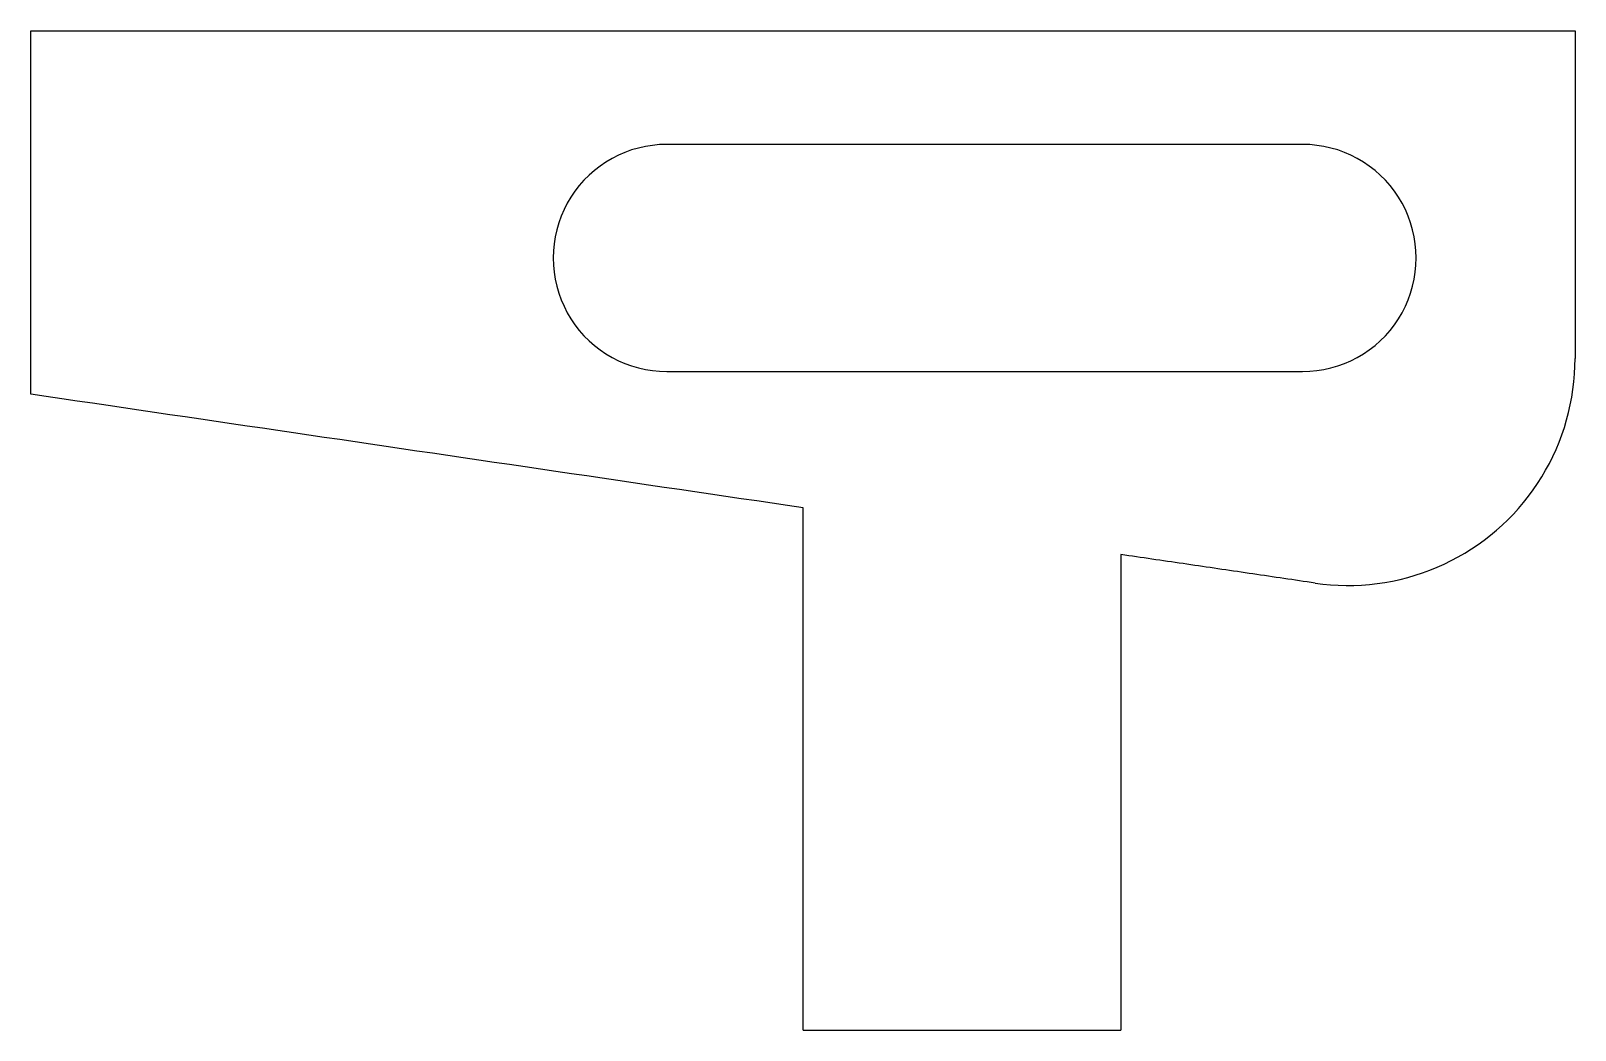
# Model space of a CAD drawing. Header units: metres. Extents: x -34 to 0, y -22 to 0.
import ezdxf

# ---------------------------------------------------------------- set-up
doc = ezdxf.new("R2010")
doc.units = ezdxf.units.M

msp = doc.modelspace()

# ---------------------------------------------------------------- linework, layer by layer
for points in [[(-34, 0), (-33.32, 0), (-32.64, 0), (-31.96, 0), (-31.28, 0), (-30.6, 0), (-29.92, 0), (-29.24, 0), (-28.56, 0), (-27.88, 0), (-27.2, 0), (-26.52, 0), (-25.84, 0), (-25.16, 0), (-24.48, 0), (-23.8, 0), (-23.12, 0), (-22.44, 0), (-21.76, 0), (-21.08, 0), (-20.4, 0), (-19.72, 0), (-19.04, 0), (-18.36, 0), (-17.68, 0), (-17, 0), (-16.32, 0), (-15.64, 0), (-14.96, 0), (-14.28, 0), (-13.6, 0), (-12.92, 0), (-12.24, 0), (-11.56, 0), (-10.88, 0), (-10.2, 0), (-9.52, 0), (-8.84, 0), (-8.16, 0), (-7.48, 0), (-6.8, 0), (-6.12, 0), (-5.44, 0), (-4.76, 0), (-4.08, 0), (-3.4, 0), (-2.72, 0), (-2.04, 0), (-1.36, 0), (-0.68, 0), (0, 0)], [(-34, -8), (-34, -7.84), (-34, -7.68), (-34, -7.52), (-34, -7.36), (-34, -7.2), (-34, -7.04), (-34, -6.88), (-34, -6.72), (-34, -6.56), (-34, -6.4), (-34, -6.24), (-34, -6.08), (-34, -5.92), (-34, -5.76), (-34, -5.6), (-34, -5.44), (-34, -5.28), (-34, -5.12), (-34, -4.96), (-34, -4.8), (-34, -4.64), (-34, -4.48), (-34, -4.32), (-34, -4.16), (-34, -4), (-34, -3.84), (-34, -3.68), (-34, -3.52), (-34, -3.36), (-34, -3.2), (-34, -3.04), (-34, -2.88), (-34, -2.72), (-34, -2.56), (-34, -2.4), (-34, -2.24), (-34, -2.08), (-34, -1.92), (-34, -1.76), (-34, -1.6), (-34, -1.44), (-34, -1.28), (-34, -1.12), (-34, -0.96), (-34, -0.8), (-34, -0.64), (-34, -0.48), (-34, -0.32), (-34, -0.16), (-34, 0)], [(0, 0), (0, -0.144), (0, -0.288), (0, -0.433), (0, -0.577), (0, -0.721), (0, -0.865), (0, -1.01), (0, -1.154), (0, -1.298), (0, -1.442), (0, -1.586), (0, -1.731), (0, -1.875), (0, -2.019), (0, -2.163), (0, -2.307), (0, -2.452), (0, -2.596), (0, -2.74), (0, -2.884), (0, -3.029), (0, -3.173), (0, -3.317), (0, -3.461), (0, -3.605), (0, -3.75), (0, -3.894), (0, -4.038), (0, -4.182), (0, -4.327), (0, -4.471), (0, -4.615), (0, -4.759), (0, -4.903), (0, -5.048), (0, -5.192), (0, -5.336), (0, -5.48), (0, -5.625), (0, -5.769), (0, -5.913), (0, -6.057), (0, -6.201), (0, -6.346), (0, -6.49), (0, -6.634), (0, -6.778), (0, -6.922), (0, -7.067), (0, -7.211)], [(0, 0), (0, -0.144), (0, -0.288), (0, -0.433), (0, -0.577), (0, -0.721), (0, -0.865), (0, -1.01), (0, -1.154), (0, -1.298), (0, -1.442), (0, -1.586), (0, -1.731), (0, -1.875), (0, -2.019), (0, -2.163), (0, -2.307), (0, -2.452), (0, -2.596), (0, -2.74), (0, -2.884), (0, -3.029), (0, -3.173), (0, -3.317), (0, -3.461), (0, -3.605), (0, -3.75), (0, -3.894), (0, -4.038), (0, -4.182), (0, -4.327), (0, -4.471), (0, -4.615), (0, -4.759), (0, -4.903), (0, -5.048), (0, -5.192), (0, -5.336), (0, -5.48), (0, -5.625), (0, -5.769), (0, -5.913), (0, -6.057), (0, -6.201), (0, -6.346), (0, -6.49), (0, -6.634), (0, -6.778), (0, -6.922), (0, -7.067), (0, -7.211)], [(-20, -2.5), (-20.157, -2.505), (-20.313, -2.52), (-20.468, -2.544), (-20.622, -2.579), (-20.773, -2.622), (-20.92, -2.676), (-21.064, -2.738), (-21.204, -2.809), (-21.34, -2.889), (-21.469, -2.977), (-21.594, -3.074), (-21.711, -3.178), (-21.822, -3.289), (-21.926, -3.406), (-22.023, -3.531), (-22.111, -3.66), (-22.191, -3.796), (-22.262, -3.936), (-22.324, -4.08), (-22.378, -4.227), (-22.421, -4.378), (-22.456, -4.532), (-22.48, -4.687), (-22.495, -4.843), (-22.5, -5), (-22.495, -5.157), (-22.48, -5.313), (-22.456, -5.468), (-22.421, -5.622), (-22.378, -5.773), (-22.324, -5.92), (-22.262, -6.064), (-22.191, -6.204), (-22.111, -6.34), (-22.023, -6.469), (-21.926, -6.594), (-21.822, -6.711), (-21.711, -6.822), (-21.594, -6.926), (-21.469, -7.023), (-21.34, -7.111), (-21.204, -7.191), (-21.064, -7.262), (-20.92, -7.324), (-20.773, -7.378), (-20.622, -7.421), (-20.468, -7.456), (-20.313, -7.48), (-20.157, -7.495), (-20, -7.5)], [(-20, -2.5), (-20.157, -2.505), (-20.313, -2.52), (-20.468, -2.544), (-20.622, -2.579), (-20.773, -2.622), (-20.92, -2.676), (-21.064, -2.738), (-21.204, -2.809), (-21.34, -2.889), (-21.469, -2.977), (-21.594, -3.074), (-21.711, -3.178), (-21.822, -3.289), (-21.926, -3.406), (-22.023, -3.531), (-22.111, -3.66), (-22.191, -3.796), (-22.262, -3.936), (-22.324, -4.08), (-22.378, -4.227), (-22.421, -4.378), (-22.456, -4.532), (-22.48, -4.687), (-22.495, -4.843), (-22.5, -5), (-22.495, -5.157), (-22.48, -5.313), (-22.456, -5.468), (-22.421, -5.622), (-22.378, -5.773), (-22.324, -5.92), (-22.262, -6.064), (-22.191, -6.204), (-22.111, -6.34), (-22.023, -6.469), (-21.926, -6.594), (-21.822, -6.711), (-21.711, -6.822), (-21.594, -6.926), (-21.469, -7.023), (-21.34, -7.111), (-21.204, -7.191), (-21.064, -7.262), (-20.92, -7.324), (-20.773, -7.378), (-20.622, -7.421), (-20.468, -7.456), (-20.313, -7.48), (-20.157, -7.495), (-20, -7.5)], [(-6, -2.5), (-6.28, -2.5), (-6.56, -2.5), (-6.84, -2.5), (-7.12, -2.5), (-7.4, -2.5), (-7.68, -2.5), (-7.96, -2.5), (-8.24, -2.5), (-8.52, -2.5), (-8.8, -2.5), (-9.08, -2.5), (-9.36, -2.5), (-9.64, -2.5), (-9.92, -2.5), (-10.2, -2.5), (-10.48, -2.5), (-10.76, -2.5), (-11.04, -2.5), (-11.32, -2.5), (-11.6, -2.5), (-11.88, -2.5), (-12.16, -2.5), (-12.44, -2.5), (-12.72, -2.5), (-13, -2.5), (-13.28, -2.5), (-13.56, -2.5), (-13.84, -2.5), (-14.12, -2.5), (-14.4, -2.5), (-14.68, -2.5), (-14.96, -2.5), (-15.24, -2.5), (-15.52, -2.5), (-15.8, -2.5), (-16.08, -2.5), (-16.36, -2.5), (-16.64, -2.5), (-16.92, -2.5), (-17.2, -2.5), (-17.48, -2.5), (-17.76, -2.5), (-18.04, -2.5), (-18.32, -2.5), (-18.6, -2.5), (-18.88, -2.5), (-19.16, -2.5), (-19.44, -2.5), (-19.72, -2.5), (-20, -2.5)], [(-6, -7.5), (-5.843, -7.495), (-5.687, -7.48), (-5.532, -7.456), (-5.378, -7.421), (-5.227, -7.378), (-5.08, -7.324), (-4.936, -7.262), (-4.796, -7.191), (-4.66, -7.111), (-4.531, -7.023), (-4.406, -6.926), (-4.289, -6.822), (-4.178, -6.711), (-4.074, -6.594), (-3.977, -6.469), (-3.889, -6.34), (-3.809, -6.204), (-3.738, -6.064), (-3.676, -5.92), (-3.622, -5.773), (-3.579, -5.622), (-3.544, -5.468), (-3.52, -5.313), (-3.505, -5.157), (-3.5, -5), (-3.505, -4.843), (-3.52, -4.687), (-3.544, -4.532), (-3.579, -4.378), (-3.622, -4.227), (-3.676, -4.08), (-3.738, -3.936), (-3.809, -3.796), (-3.889, -3.66), (-3.977, -3.531), (-4.074, -3.406), (-4.178, -3.289), (-4.289, -3.178), (-4.406, -3.074), (-4.531, -2.977), (-4.66, -2.889), (-4.796, -2.809), (-4.936, -2.738), (-5.08, -2.676), (-5.227, -2.622), (-5.378, -2.579), (-5.532, -2.544), (-5.687, -2.52), (-5.843, -2.505), (-6, -2.5)], [(-6, -7.5), (-5.843, -7.495), (-5.687, -7.48), (-5.532, -7.456), (-5.378, -7.421), (-5.227, -7.378), (-5.08, -7.324), (-4.936, -7.262), (-4.796, -7.191), (-4.66, -7.111), (-4.531, -7.023), (-4.406, -6.926), (-4.289, -6.822), (-4.178, -6.711), (-4.074, -6.594), (-3.977, -6.469), (-3.889, -6.34), (-3.809, -6.204), (-3.738, -6.064), (-3.676, -5.92), (-3.622, -5.773), (-3.579, -5.622), (-3.544, -5.468), (-3.52, -5.313), (-3.505, -5.157), (-3.5, -5), (-3.505, -4.843), (-3.52, -4.687), (-3.544, -4.532), (-3.579, -4.378), (-3.622, -4.227), (-3.676, -4.08), (-3.738, -3.936), (-3.809, -3.796), (-3.889, -3.66), (-3.977, -3.531), (-4.074, -3.406), (-4.178, -3.289), (-4.289, -3.178), (-4.406, -3.074), (-4.531, -2.977), (-4.66, -2.889), (-4.796, -2.809), (-4.936, -2.738), (-5.08, -2.676), (-5.227, -2.622), (-5.378, -2.579), (-5.532, -2.544), (-5.687, -2.52), (-5.843, -2.505), (-6, -2.5)], [(-5.727, -12.158), (-5.557, -12.18), (-5.386, -12.196), (-5.215, -12.206), (-5.043, -12.211), (-4.872, -12.209), (-4.7, -12.202), (-4.529, -12.189), (-4.358, -12.17), (-4.189, -12.145), (-4.02, -12.114), (-3.852, -12.077), (-3.686, -12.035), (-3.521, -11.987), (-3.358, -11.933), (-3.196, -11.874), (-3.037, -11.81), (-2.881, -11.74), (-2.726, -11.664), (-2.575, -11.583), (-2.426, -11.498), (-2.281, -11.407), (-2.138, -11.311), (-1.999, -11.21), (-1.864, -11.105), (-1.732, -10.995), (-1.604, -10.881), (-1.48, -10.762), (-1.36, -10.639), (-1.244, -10.512), (-1.133, -10.381), (-1.027, -10.246), (-0.925, -10.108), (-0.828, -9.967), (-0.736, -9.822), (-0.649, -9.674), (-0.567, -9.523), (-0.49, -9.369), (-0.418, -9.213), (-0.352, -9.055), (-0.292, -8.894), (-0.237, -8.732), (-0.187, -8.567), (-0.144, -8.401), (-0.106, -8.234), (-0.074, -8.065), (-0.047, -7.895), (-0.027, -7.725), (-0.012, -7.554), (-0.003, -7.383), (0, -7.211)], [(-20, -7.5), (-19.72, -7.5), (-19.44, -7.5), (-19.16, -7.5), (-18.88, -7.5), (-18.6, -7.5), (-18.32, -7.5), (-18.04, -7.5), (-17.76, -7.5), (-17.48, -7.5), (-17.2, -7.5), (-16.92, -7.5), (-16.64, -7.5), (-16.36, -7.5), (-16.08, -7.5), (-15.8, -7.5), (-15.52, -7.5), (-15.24, -7.5), (-14.96, -7.5), (-14.68, -7.5), (-14.4, -7.5), (-14.12, -7.5), (-13.84, -7.5), (-13.56, -7.5), (-13.28, -7.5), (-13, -7.5), (-12.72, -7.5), (-12.44, -7.5), (-12.16, -7.5), (-11.88, -7.5), (-11.6, -7.5), (-11.32, -7.5), (-11.04, -7.5), (-10.76, -7.5), (-10.48, -7.5), (-10.2, -7.5), (-9.92, -7.5), (-9.64, -7.5), (-9.36, -7.5), (-9.08, -7.5), (-8.8, -7.5), (-8.52, -7.5), (-8.24, -7.5), (-7.96, -7.5), (-7.68, -7.5), (-7.4, -7.5), (-7.12, -7.5), (-6.84, -7.5), (-6.56, -7.5), (-6.28, -7.5), (-6, -7.5)], [(-17, -10.5), (-17.34, -10.45), (-17.68, -10.4), (-18.02, -10.35), (-18.36, -10.3), (-18.7, -10.25), (-19.04, -10.2), (-19.38, -10.15), (-19.72, -10.1), (-20.06, -10.05), (-20.4, -10), (-20.74, -9.95), (-21.08, -9.9), (-21.42, -9.85), (-21.76, -9.8), (-22.1, -9.75), (-22.44, -9.7), (-22.78, -9.65), (-23.12, -9.6), (-23.46, -9.55), (-23.8, -9.5), (-24.14, -9.45), (-24.48, -9.4), (-24.82, -9.35), (-25.16, -9.3), (-25.5, -9.25), (-25.84, -9.2), (-26.18, -9.15), (-26.52, -9.1), (-26.86, -9.05), (-27.2, -9), (-27.54, -8.95), (-27.88, -8.9), (-28.22, -8.85), (-28.56, -8.8), (-28.9, -8.75), (-29.24, -8.7), (-29.58, -8.65), (-29.92, -8.6), (-30.26, -8.55), (-30.6, -8.5), (-30.94, -8.45), (-31.28, -8.4), (-31.62, -8.35), (-31.96, -8.3), (-32.3, -8.25), (-32.64, -8.2), (-32.98, -8.15), (-33.32, -8.1), (-33.66, -8.05), (-34, -8)], [(-17, -14), (-17, -13.93), (-17, -13.86), (-17, -13.79), (-17, -13.72), (-17, -13.65), (-17, -13.58), (-17, -13.51), (-17, -13.44), (-17, -13.37), (-17, -13.3), (-17, -13.23), (-17, -13.16), (-17, -13.09), (-17, -13.02), (-17, -12.95), (-17, -12.88), (-17, -12.81), (-17, -12.74), (-17, -12.67), (-17, -12.6), (-17, -12.53), (-17, -12.46), (-17, -12.39), (-17, -12.32), (-17, -12.25), (-17, -12.18), (-17, -12.11), (-17, -12.04), (-17, -11.97), (-17, -11.9), (-17, -11.83), (-17, -11.76), (-17, -11.69), (-17, -11.62), (-17, -11.55), (-17, -11.48), (-17, -11.41), (-17, -11.34), (-17, -11.27), (-17, -11.2), (-17, -11.13), (-17, -11.06), (-17, -10.99), (-17, -10.92), (-17, -10.85), (-17, -10.78), (-17, -10.71), (-17, -10.64), (-17, -10.57), (-17, -10.5)], [(-10, -11.529), (-10, -11.579), (-10, -11.628), (-10, -11.678), (-10, -11.727), (-10, -11.776), (-10, -11.826), (-10, -11.875), (-10, -11.925), (-10, -11.974), (-10, -12.024), (-10, -12.073), (-10, -12.122), (-10, -12.172), (-10, -12.221), (-10, -12.271), (-10, -12.32), (-10, -12.369), (-10, -12.419), (-10, -12.468), (-10, -12.518), (-10, -12.567), (-10, -12.616), (-10, -12.666), (-10, -12.715), (-10, -12.765), (-10, -12.814), (-10, -12.864), (-10, -12.913), (-10, -12.962), (-10, -13.012), (-10, -13.061), (-10, -13.111), (-10, -13.16), (-10, -13.209), (-10, -13.259), (-10, -13.308), (-10, -13.358), (-10, -13.407), (-10, -13.456), (-10, -13.506), (-10, -13.555), (-10, -13.605), (-10, -13.654), (-10, -13.704), (-10, -13.753), (-10, -13.802), (-10, -13.852), (-10, -13.901), (-10, -13.951), (-10, -14)], [(-5.727, -12.158), (-5.813, -12.145), (-5.898, -12.133), (-5.984, -12.12), (-6.069, -12.107), (-6.155, -12.095), (-6.24, -12.082), (-6.326, -12.07), (-6.411, -12.057), (-6.497, -12.045), (-6.582, -12.032), (-6.667, -12.019), (-6.753, -12.007), (-6.838, -11.994), (-6.924, -11.982), (-7.009, -11.969), (-7.095, -11.957), (-7.18, -11.944), (-7.266, -11.932), (-7.351, -11.919), (-7.436, -11.906), (-7.522, -11.894), (-7.607, -11.881), (-7.693, -11.869), (-7.778, -11.856), (-7.864, -11.844), (-7.949, -11.831), (-8.035, -11.818), (-8.12, -11.806), (-8.206, -11.793), (-8.291, -11.781), (-8.376, -11.768), (-8.462, -11.756), (-8.547, -11.743), (-8.633, -11.73), (-8.718, -11.718), (-8.804, -11.705), (-8.889, -11.693), (-8.975, -11.68), (-9.06, -11.668), (-9.145, -11.655), (-9.231, -11.643), (-9.316, -11.63), (-9.402, -11.617), (-9.487, -11.605), (-9.573, -11.592), (-9.658, -11.58), (-9.744, -11.567), (-9.829, -11.555), (-9.915, -11.542), (-10, -11.529)], [(-5.727, -12.158), (-5.813, -12.145), (-5.898, -12.133), (-5.984, -12.12), (-6.069, -12.107), (-6.155, -12.095), (-6.24, -12.082), (-6.326, -12.07), (-6.411, -12.057), (-6.497, -12.045), (-6.582, -12.032), (-6.667, -12.019), (-6.753, -12.007), (-6.838, -11.994), (-6.924, -11.982), (-7.009, -11.969), (-7.095, -11.957), (-7.18, -11.944), (-7.266, -11.932), (-7.351, -11.919), (-7.436, -11.906), (-7.522, -11.894), (-7.607, -11.881), (-7.693, -11.869), (-7.778, -11.856), (-7.864, -11.844), (-7.949, -11.831), (-8.035, -11.818), (-8.12, -11.806), (-8.206, -11.793), (-8.291, -11.781), (-8.376, -11.768), (-8.462, -11.756), (-8.547, -11.743), (-8.633, -11.73), (-8.718, -11.718), (-8.804, -11.705), (-8.889, -11.693), (-8.975, -11.68), (-9.06, -11.668), (-9.145, -11.655), (-9.231, -11.643), (-9.316, -11.63), (-9.402, -11.617), (-9.487, -11.605), (-9.573, -11.592), (-9.658, -11.58), (-9.744, -11.567), (-9.829, -11.555), (-9.915, -11.542), (-10, -11.529)], [(-17, -22), (-17, -21.986), (-17, -21.972), (-17, -21.958), (-17, -21.932), (-17, -21.89), (-17, -21.848), (-17, -21.805), (-17, -21.74), (-17, -21.67), (-17, -21.601), (-17, -21.524), (-17, -21.427), (-17, -21.331), (-17, -21.235), (-17, -21.121), (-17, -20.999), (-17, -20.878), (-17, -20.753), (-17, -20.608), (-17, -20.462), (-17, -20.317), (-17, -20.159), (-17, -19.992), (-17, -19.824), (-17, -19.657), (-17, -19.47), (-17, -19.282), (-17, -19.095), (-17, -18.9), (-17, -18.695), (-17, -18.49), (-17, -18.286), (-17, -18.068), (-17, -17.848), (-17, -17.628), (-17, -17.405), (-17, -17.173), (-17, -16.941), (-17, -16.709), (-17, -16.47), (-17, -16.228), (-17, -15.987), (-17, -15.745), (-17, -15.497), (-17, -15.249), (-17, -15.002), (-17, -14.752), (-17, -14.502), (-17, -14.251), (-17, -14)], [(-10, -14), (-10, -14.251), (-10, -14.502), (-10, -14.752), (-10, -15.002), (-10, -15.249), (-10, -15.497), (-10, -15.745), (-10, -15.987), (-10, -16.228), (-10, -16.47), (-10, -16.709), (-10, -16.941), (-10, -17.173), (-10, -17.405), (-10, -17.628), (-10, -17.848), (-10, -18.068), (-10, -18.286), (-10, -18.49), (-10, -18.695), (-10, -18.9), (-10, -19.095), (-10, -19.282), (-10, -19.47), (-10, -19.657), (-10, -19.824), (-10, -19.992), (-10, -20.159), (-10, -20.317), (-10, -20.462), (-10, -20.608), (-10, -20.753), (-10, -20.878), (-10, -20.999), (-10, -21.121), (-10, -21.235), (-10, -21.331), (-10, -21.427), (-10, -21.524), (-10, -21.601), (-10, -21.67), (-10, -21.74), (-10, -21.805), (-10, -21.848), (-10, -21.89), (-10, -21.932), (-10, -21.958), (-10, -21.972), (-10, -21.986), (-10, -22)], [(-17, -22), (-16.86, -22), (-16.72, -22), (-16.58, -22), (-16.44, -22), (-16.3, -22), (-16.16, -22), (-16.02, -22), (-15.88, -22), (-15.74, -22), (-15.6, -22), (-15.46, -22), (-15.32, -22), (-15.18, -22), (-15.04, -22), (-14.9, -22), (-14.76, -22), (-14.62, -22), (-14.48, -22), (-14.34, -22), (-14.2, -22), (-14.06, -22), (-13.92, -22), (-13.78, -22), (-13.64, -22), (-13.5, -22), (-13.36, -22), (-13.22, -22), (-13.08, -22), (-12.94, -22), (-12.8, -22), (-12.66, -22), (-12.52, -22), (-12.38, -22), (-12.24, -22), (-12.1, -22), (-11.96, -22), (-11.82, -22), (-11.68, -22), (-11.54, -22), (-11.4, -22), (-11.26, -22), (-11.12, -22), (-10.98, -22), (-10.84, -22), (-10.7, -22), (-10.56, -22), (-10.42, -22), (-10.28, -22), (-10.14, -22), (-10, -22)]]:
    msp.add_lwpolyline(points)

doc.saveas('drawing.dxf')
